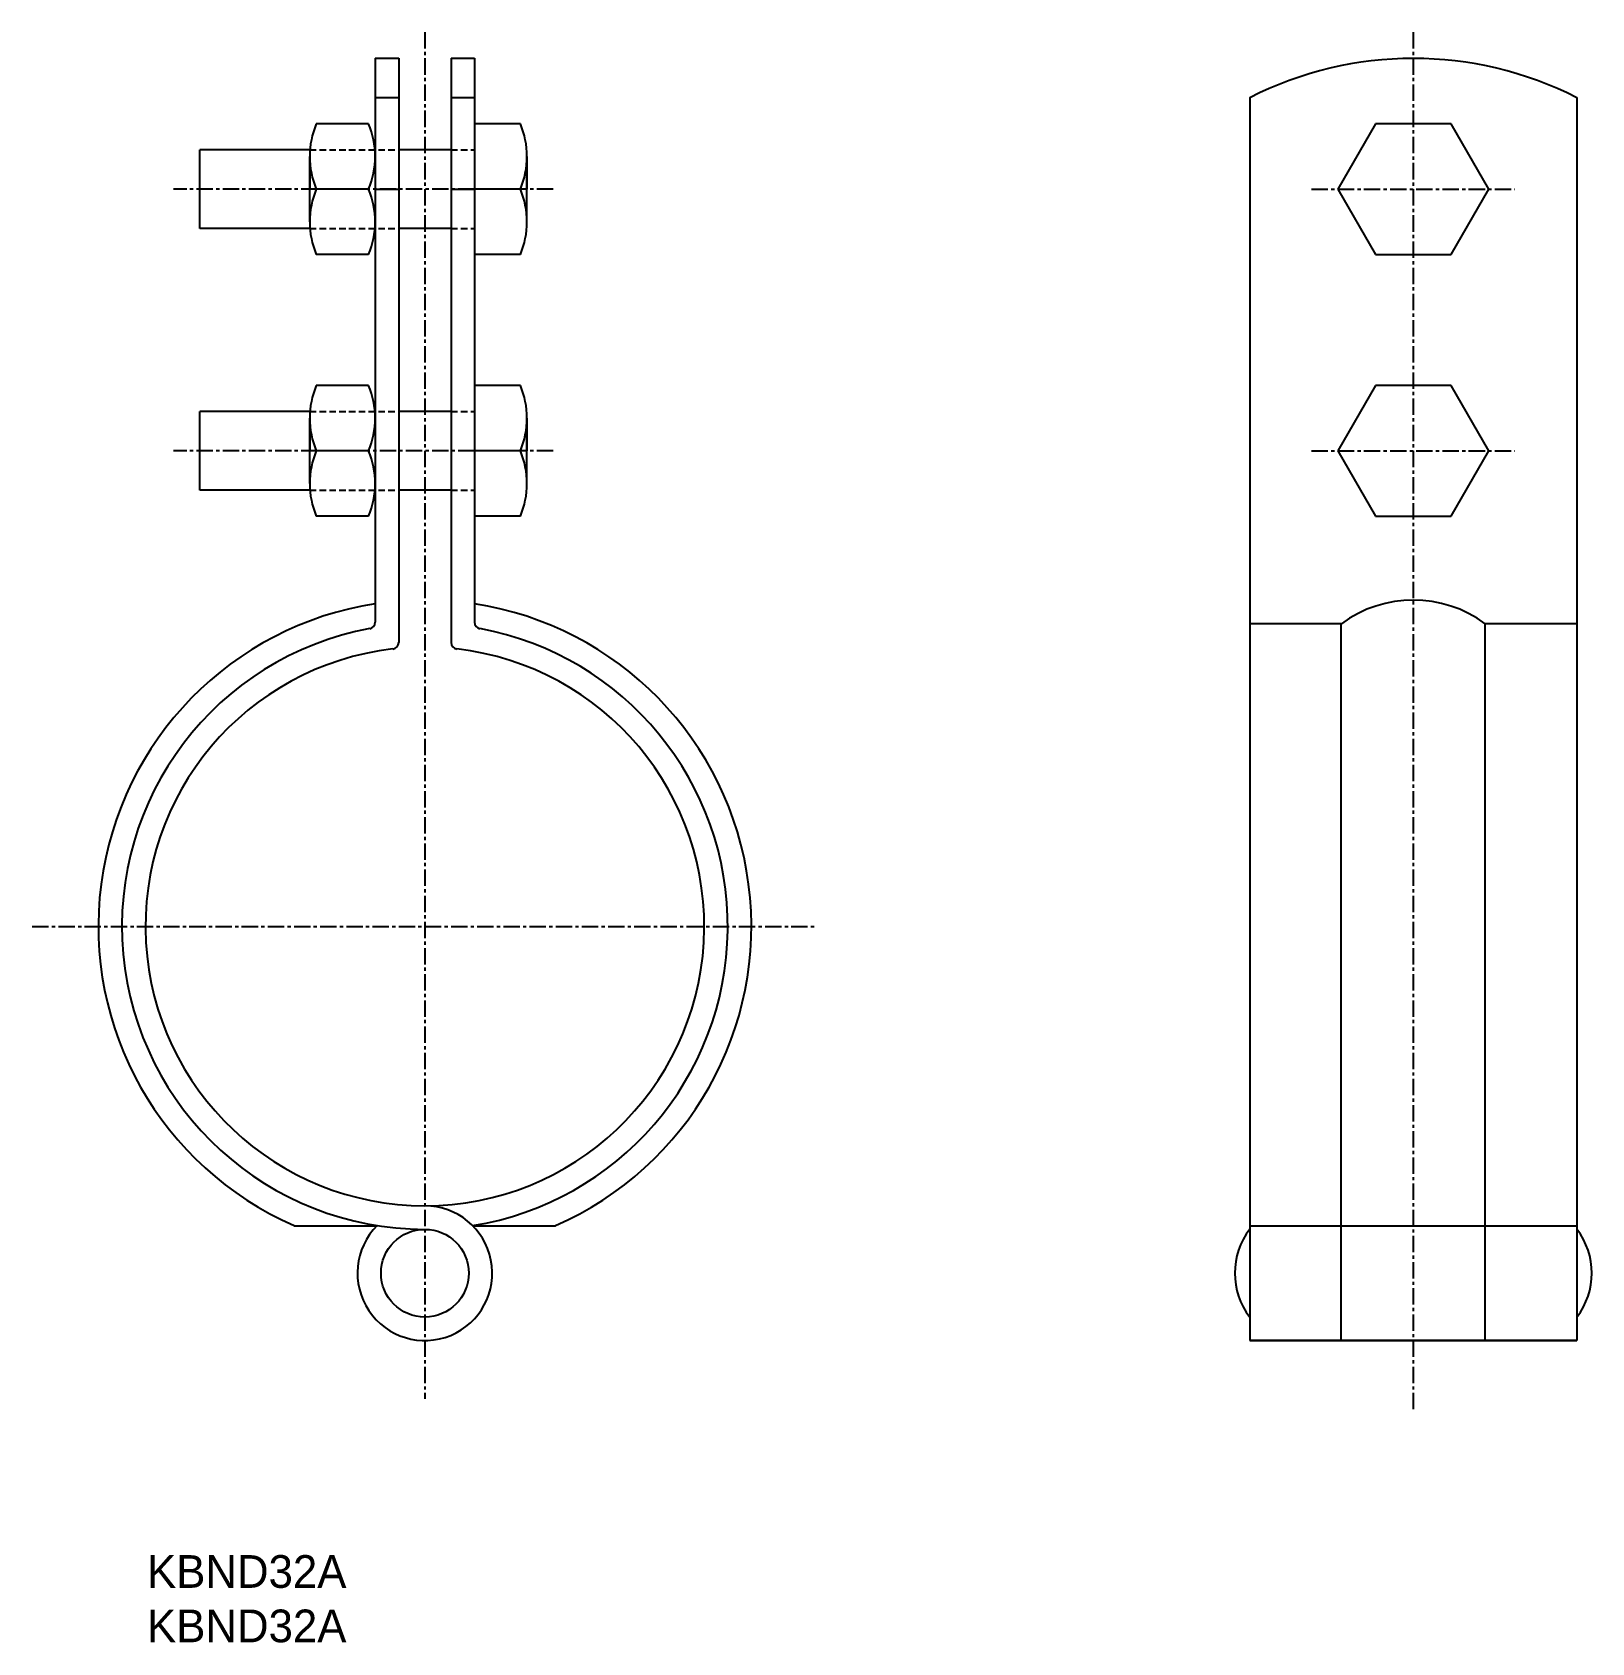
# Model space of a CAD drawing. Extents: x 2045 to 2164, y -482 to -359.
import ezdxf

# ---------------------------------------------------------------- set-up
doc = ezdxf.new("R2010")
doc.units = 0
doc.linetypes.add('CENTER', pattern=[2, 1.25, -0.25, 0.25, -0.25])
doc.linetypes.add('DASHED', pattern=[0.75, 0.5, -0.25])
doc.layers.get('0').update_dxf_attribs({"linetype": 'CONTINUOUS'})
doc.layers.add('CENTER', color=1, linetype='CENTER')

msp = doc.modelspace()

# ---------------------------------------------------------------- linework, layer by layer
at = {"color": 7, "linetype": 'CONTINUOUS'}
for p, q in [((2071.32, -361.11), (2071.32, -404.21)), ((2071.32, -361.11), (2073.12, -361.11)), ((2073.12, -361.11), (2073.12, -405.76)), ((2077.12, -361.11), (2077.12, -405.76)), ((2077.12, -361.11), (2078.92, -361.11)), ((2078.92, -361.11), (2078.92, -404.21)), ((2071.32, -364.11), (2073.12, -364.11)), ((2077.12, -364.11), (2078.92, -364.11)), ((2138.15, -364.11), (2138.15, -459.11)), ((2163.15, -364.11), (2163.15, -459.11)), ((2070.82, -366.11), (2066.82, -366.11)), ((2082.42, -366.11), (2078.92, -366.11)), ((2147.76, -366.11), (2144.88, -371.11)), ((2153.54, -366.11), (2147.76, -366.11)), ((2156.42, -371.11), (2153.54, -366.11)), ((2066.32, -368.11), (2057.92, -368.11)), ((2057.92, -374.11), (2057.92, -368.11)), ((2066.32, -368.61), (2066.32, -371.11)), ((2066.32, -373.61), (2066.32, -368.61)), ((2077.12, -368.11), (2073.12, -368.11)), ((2082.92, -368.61), (2082.92, -371.11)), ((2082.92, -373.61), (2082.92, -368.61)), ((2070.82, -371.11), (2066.82, -371.11)), ((2071.32, -371.11), (2073.12, -371.11)), ((2077.12, -371.11), (2078.92, -371.11)), ((2082.42, -371.11), (2078.92, -371.11)), ((2144.88, -371.11), (2147.76, -376.11)), ((2153.54, -376.11), (2156.42, -371.11)), ((2066.32, -374.11), (2057.92, -374.11)), ((2077.12, -374.11), (2073.12, -374.11)), ((2070.82, -376.11), (2066.82, -376.11)), ((2082.42, -376.11), (2078.92, -376.11)), ((2147.76, -376.11), (2153.54, -376.11)), ((2070.82, -386.11), (2066.82, -386.11)), ((2082.42, -386.11), (2078.92, -386.11)), ((2147.76, -386.11), (2144.88, -391.11)), ((2153.54, -386.11), (2147.76, -386.11)), ((2156.42, -391.11), (2153.54, -386.11)), ((2066.32, -388.11), (2057.92, -388.11)), ((2057.92, -394.11), (2057.92, -388.11)), ((2066.32, -388.61), (2066.32, -391.11)), ((2066.32, -393.61), (2066.32, -388.61)), ((2077.12, -388.11), (2073.12, -388.11)), ((2082.92, -388.61), (2082.92, -391.11)), ((2082.92, -393.61), (2082.92, -388.61)), ((2070.82, -391.11), (2066.82, -391.11)), ((2082.42, -391.11), (2078.92, -391.11)), ((2144.88, -391.11), (2147.76, -396.11)), ((2153.54, -396.11), (2156.42, -391.11)), ((2066.32, -394.11), (2057.92, -394.11)), ((2077.12, -394.11), (2073.12, -394.11)), ((2070.82, -396.11), (2066.82, -396.11)), ((2082.42, -396.11), (2078.92, -396.11)), ((2147.76, -396.11), (2153.54, -396.11)), ((2138.15, -404.31), (2145.15, -404.31)), ((2145.15, -459.11), (2145.15, -404.31)), ((2156.15, -459.11), (2156.15, -404.31)), ((2156.15, -404.31), (2163.15, -404.31)), ((2065.12, -450.33), (2071.47, -450.33)), ((2078.76, -450.33), (2085.11, -450.33)), ((2138.15, -450.33), (2163.15, -450.33)), ((2163.15, -459.11), (2138.15, -459.11)), ((2138.15, -459.11), (2163.15, -459.11))]:
    msp.add_line(p, q, dxfattribs=at)
at = {"color": 3, "linetype": 'DASHED'}
for p, q in [((2066.32, -368.11), (2073.12, -368.11)), ((2077.12, -368.11), (2078.92, -368.11)), ((2066.32, -374.11), (2073.12, -374.11)), ((2077.12, -374.11), (2078.92, -374.11)), ((2066.32, -388.11), (2073.12, -388.11)), ((2077.12, -388.11), (2078.92, -388.11)), ((2066.32, -394.11), (2073.12, -394.11)), ((2077.12, -394.11), (2078.92, -394.11))]:
    msp.add_line(p, q, dxfattribs=at)
at = {"color": 7, "linetype": 'CONTINUOUS'}
msp.add_circle((2075.12, -453.96), 3.35, dxfattribs=at)
for centre, radius, start, end in [((2150.65, -388.66), 27.54, 63.0085, 116.9915), ((2072.82, -368.61), 6.5, 157.3801, 202.6199), ((2064.82, -368.61), 6.5, 337.3801, 22.6199), ((2076.42, -368.61), 6.5, 337.3801, 22.6199), ((2072.82, -373.61), 6.5, 157.3801, 202.6199), ((2064.82, -373.61), 6.5, 337.3801, 22.6199), ((2076.42, -373.61), 6.5, 337.3801, 22.6199), ((2072.82, -388.61), 6.5, 157.3801, 202.6199), ((2064.82, -388.61), 6.5, 337.3801, 22.6199), ((2076.42, -388.61), 6.5, 337.3801, 22.6199), ((2072.82, -393.61), 6.5, 157.3801, 202.6199), ((2064.82, -393.61), 6.5, 337.3801, 22.6199), ((2076.42, -393.61), 6.5, 337.3801, 22.6199), ((2150.65, -411.82), 9.3, 53.7563, 126.2437), ((2075.12, -427.46), 24.95, 98.7605, 246.3889), ((2075.12, -427.46), 24.95, 293.6111, 81.2395), ((2075.12, -427.46), 23.15, 100.4757, 270), ((2070.82, -404.21), 0.5, 280.4757, 0), ((2075.12, -427.46), 23.15, 279.0578, 79.5243), ((2079.42, -404.21), 0.5, 180, 259.5243), ((2072.62, -405.76), 0.5, 276.57, 0), ((2077.62, -405.76), 0.5, 180, 263.43), ((2075.12, -427.46), 21.35, 96.57, 83.43), ((2075.12, -453.96), 5.15, 135.0459, 90), ((2142.51, -453.96), 5.5, 142.4403, 217.5597), ((2158.79, -453.96), 5.5, 322.4403, 37.5597)]:
    msp.add_arc(centre, radius, start, end, dxfattribs=at)
at = {"layer": 'CENTER', "color": 1, "linetype": 'CENTER'}
for p, q in [((2075.12, -359.11), (2075.12, -463.57)), ((2150.65, -359.11), (2150.65, -464.56)), ((2084.92, -371.11), (2055.92, -371.11)), ((2142.88, -371.11), (2158.42, -371.11)), ((2084.92, -391.11), (2055.92, -391.11)), ((2142.88, -391.11), (2158.42, -391.11)), ((2045.12, -427.46), (2105.12, -427.46))]:
    msp.add_line(p, q, dxfattribs=at)

# ---------------------------------------------------------------- texts
at = {"linetype": 'DASHED'}
for p in [(2053.89, -478.01), (2053.89, -482.17)]:
    msp.add_text('KBND32A', height=2.5, dxfattribs=at).set_placement(p)

doc.saveas('drawing.dxf')
